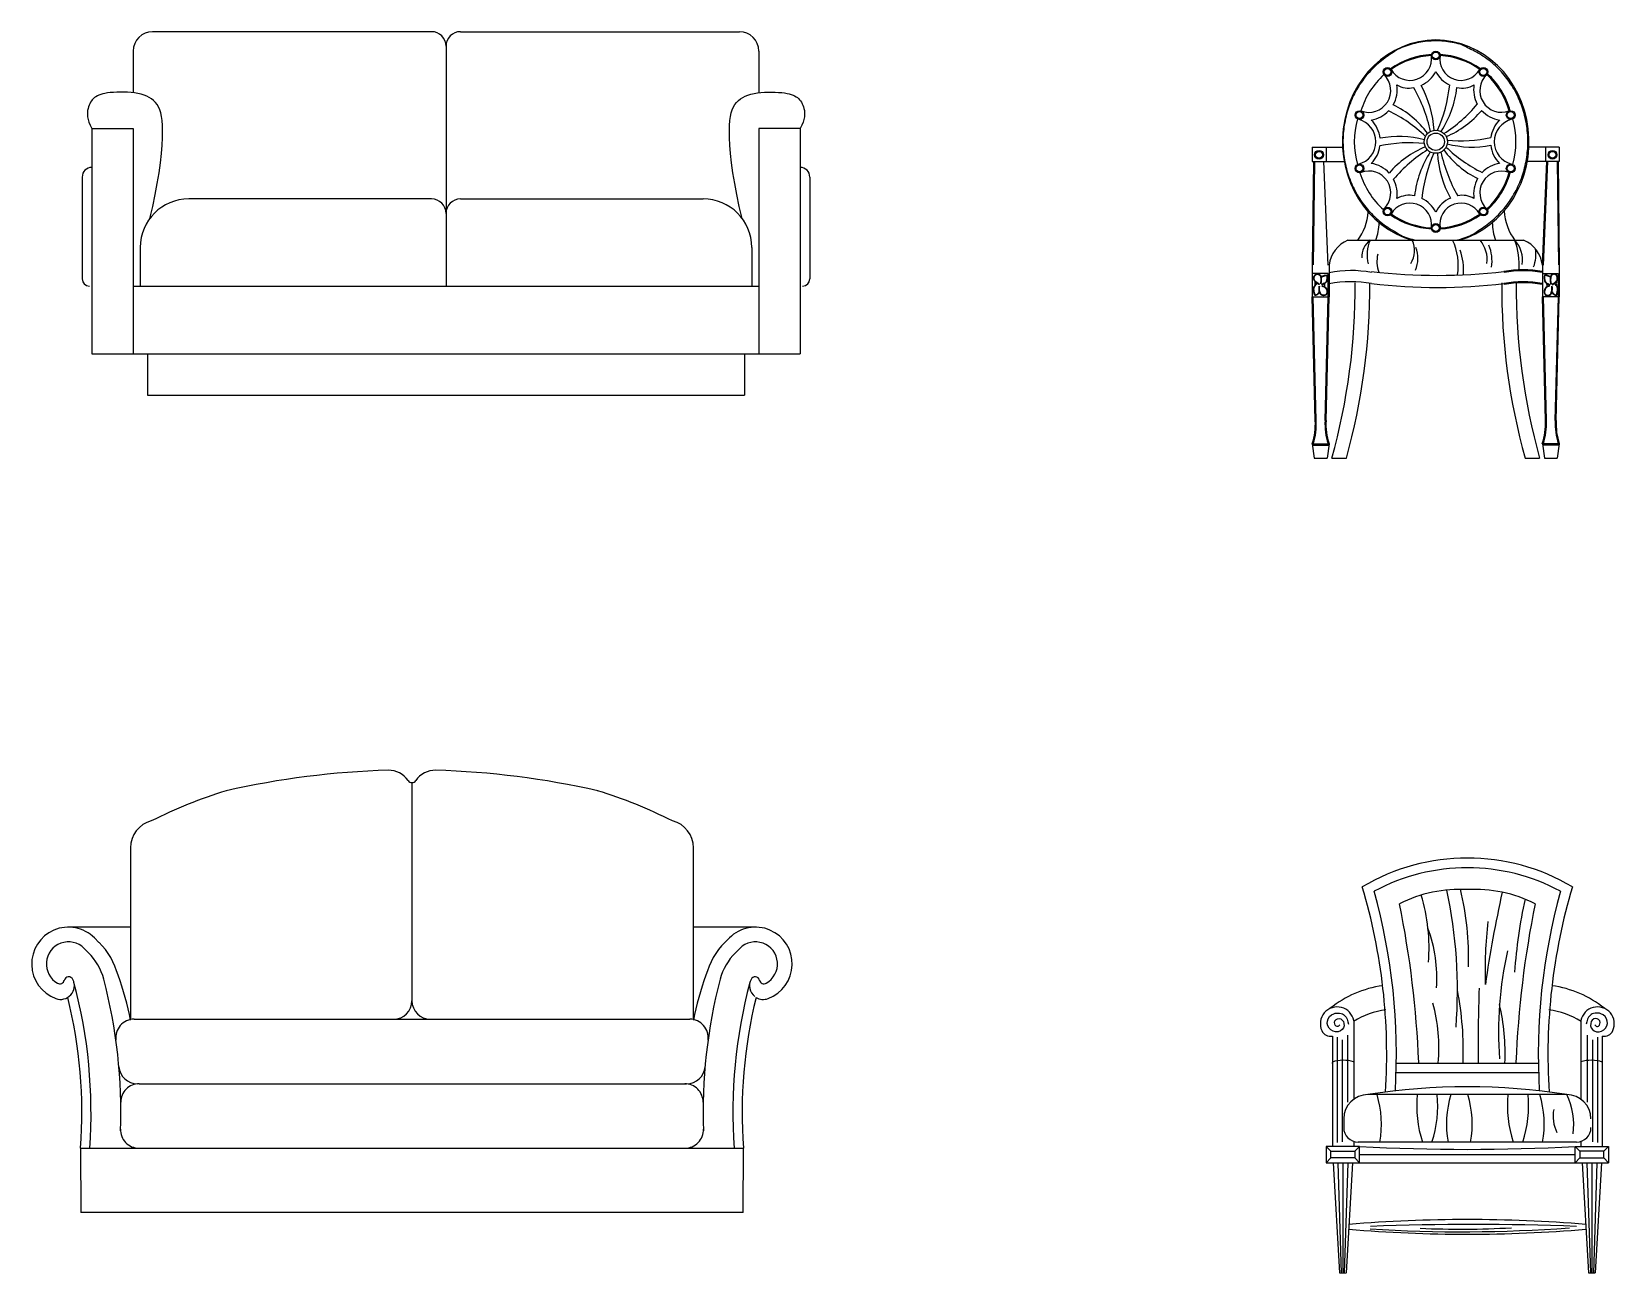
# Model space of a CAD drawing. Header units: inches. Extents: x 11.4 to 53.9, y 10.8 to 35.6.
# Drawn here: x 46.879 to 50.145, y 20.026 to 22.588 of the extents above; entities that cross this region are included whole.
import ezdxf

# ---------------------------------------------------------------- set-up
doc = ezdxf.new("R2010")
doc.units = ezdxf.units.IN
doc.header["$MEASUREMENT"] = 0
for name, color, linetype in [('02', 2, 'Continuous'), ('1', 1, 'Continuous'), ('4', 4, 'Continuous')]:
    doc.layers.add(name, color=color, linetype=linetype)

msp = doc.modelspace()

# ---------------------------------------------------------------- linework, layer by layer
at = {"layer": '02'}
for p, q in [((49.5262, 22.3195), (49.5236, 22.1063)), ((49.5546, 22.1062), (49.5454, 22.3195)), ((49.9986, 22.1062), (50.0077, 22.3195)), ((50.0269, 22.3195), (50.0296, 22.1063)), ((49.5299, 21.7853), (49.5236, 22.0408)), ((49.5482, 21.7853), (49.5546, 22.0408)), ((50.0049, 21.7853), (49.9986, 22.0408)), ((50.0232, 21.7853), (50.0296, 22.0408)), ((49.5734, 20.5129), (49.5734, 20.2958)), ((49.5947, 20.517), (49.5947, 20.379)), ((50.0888, 20.517), (50.0888, 20.379)), ((50.1101, 20.5129), (50.1101, 20.2958)), ((49.5836, 20.5078), (49.5836, 20.2969)), ((50.1, 20.5078), (50.1, 20.2969)), ((49.5747, 20.254), (49.5817, 20.0262)), ((49.5848, 20.254), (49.5848, 20.026)), ((49.5949, 20.254), (49.5878, 20.0262)), ((49.6193, 20.2708), (50.0642, 20.2708)), ((50.0886, 20.254), (50.0957, 20.0262)), ((50.0987, 20.254), (50.0988, 20.026)), ((50.1088, 20.254), (50.1018, 20.0262))]:
    msp.add_line(p, q, dxfattribs=at)
for centre, radius in [((49.7766, 22.5386), 0.00908), ((49.7766, 22.5386), 0.00708), ((49.677, 22.5046), 0.00908), ((49.677, 22.5046), 0.00708), ((49.8749, 22.5046), 0.00908), ((49.8749, 22.5046), 0.00708), ((49.6192, 22.4156), 0.00908), ((49.6192, 22.4156), 0.00708), ((49.9313, 22.4156), 0.00908), ((49.9313, 22.4156), 0.00708), ((49.7766, 22.3606), 0.0179), ((49.6192, 22.3056), 0.00908), ((49.6192, 22.3056), 0.00708), ((49.9313, 22.3056), 0.00908), ((49.9313, 22.3056), 0.00708), ((49.677, 22.2166), 0.00908), ((49.677, 22.2166), 0.00708), ((49.8749, 22.2166), 0.00908), ((49.8749, 22.2166), 0.00708), ((49.7766, 22.1826), 0.00908), ((49.7766, 22.1826), 0.00708)]:
    msp.add_circle(centre, radius, dxfattribs=at)
for centre, radius, start, end in [((49.7763, 22.3781), 0.1625, 93.034, 124.9597), ((49.7762, 22.3782), 0.1604, 93.1299, 124.8996), ((49.7769, 22.3823), 0.1583, 54.5619, 86.9122), ((49.777, 22.3824), 0.1562, 54.6142, 86.8141), ((49.779, 22.3773), 0.1636, 131.882, 163.3366), ((49.7733, 22.3804), 0.161, 15.7751, 47.4879), ((49.7733, 22.3803), 0.1631, 15.7726, 47.6437), ((49.7885, 22.3606), 0.18, 164.8366, 195.1634), ((49.762, 22.3606), 0.18, 344.8366, 15.1634), ((49.779, 22.3441), 0.1657, 196.6458, 228.2613), ((49.7733, 22.3408), 0.161, 312.5121, 344.2249), ((49.7733, 22.3409), 0.1631, 312.3563, 344.2274), ((49.7763, 22.3432), 0.1625, 235.0403, 266.966), ((49.7762, 22.3431), 0.1604, 235.1004, 266.8701), ((49.7769, 22.3389), 0.1583, 273.0878, 305.4381), ((49.777, 22.3388), 0.1562, 273.1859, 305.3858), ((49.6664, 22.1233), 0.0425, 126.5958, 182.8658), ((49.7086, 22.1277), 0.0738, 156.2645, 195.188), ((49.68, 22.1363), 0.0526, 329.4354, 23.5585), ((49.7047, 22.106), 0.1184, 350.1005, 25.7382), ((49.8218, 22.1178), 0.0609, 352.2232, 40.5193), ((49.8005, 22.1139), 0.0922, 352.3954, 21.3081), ((49.8978, 22.1172), 0.0579, 349.9995, 43.9102), ((49.7863, 22.104), 0.1626, 357.3072, 18.9425), ((49.7184, 22.1134), 0.0633, 166.1851, 200.5022), ((49.6746, 22.1199), 0.0652, 338.1089, 20.1725), ((49.7132, 22.0958), 0.1207, 355.3577, 19.9423), ((49.9054, 22.1286), 0.0778, 340.2607, 7.9832), ((49.6015, 21.8663), 0.2285, 79.3097, 101.2556), ((49.9569, 21.8826), 0.2119, 79.3273, 100.6917), ((49.5102, 22.0684), 0.0176, 346.8768, 11.1963), ((49.5553, 22.0642), 0.00855, 153.3228, 198.1511), ((49.6015, 21.8413), 0.2305, 79.3273, 101.2556), ((49.7808, 23.2427), 1.1828, 263.3708, 276.6292), ((49.9569, 21.8576), 0.2139, 79.3273, 100.6727), ((49.9978, 22.0642), 0.00855, 341.8489, 26.6772), ((50.043, 22.0684), 0.0176, 168.8037, 193.1232), ((49.4022, 21.7776), 0.1279, 341.6715, 3.4333), ((49.6759, 21.7776), 0.1279, 176.5667, 198.3285), ((49.8772, 21.7776), 0.1279, 341.6715, 3.4333), ((50.1509, 21.7776), 0.1279, 176.5667, 198.3285), ((49.3844, 20.6968), 0.3783, 355.5585, 16.8077), ((48.8267, 20.61), 0.9946, 355.6079, 11.9898), ((49.2477, 20.6767), 0.5967, 358.2416, 13.7026), ((52.3303, 20.2718), 2.4762, 167.3969, 171.8752), ((50.896, 20.5859), 0.9586, 167.2301, 176.3211), ((50.7471, 20.6501), 0.8687, 173.2823, 181.8721), ((49.488, 20.6359), 0.2909, 355.7747, 20.4617), ((50.6477, 20.5256), 0.7417, 167.0913, 184.4593), ((49.1872, 20.4848), 0.6463, 357.765, 11.1671), ((52.8021, 20.5022), 2.9381, 177.812, 180.8308), ((49.4161, 20.4894), 0.3669, 355.3436, 14.824), ((49.4875, 20.4803), 0.4323, 357.2646, 13.3742), ((49.4572, 20.3336), 0.2074, 349.676, 17.0625), ((49.9837, 20.3722), 0.2465, 174.7208, 197.9117), ((49.5342, 20.3722), 0.2465, 342.0883, 5.2792), ((50.0061, 20.3336), 0.2074, 162.9375, 190.324), ((49.6445, 20.3336), 0.2074, 349.676, 17.0625), ((50.171, 20.3722), 0.2465, 174.7208, 197.9117), ((49.7216, 20.3722), 0.2465, 342.0883, 5.2792), ((49.793, 20.3336), 0.2074, 349.676, 17.0625), ((49.9217, 20.3328), 0.1396, 352.036, 26.2298), ((50.094, 20.3499), 0.0754, 169.2031, 206.632), ((49.8331, 23.0301), 2.9187, 266.2295, 274.3078), ((49.8544, 14.3257), 5.8007, 87.90217, 92.09783), ((49.829, 21.9742), 1.8574, 267.3893, 273.1976)]:
    msp.add_arc(centre, radius, start, end, dxfattribs=at)
for points, knots in [([(49.8182, 22.1574), (49.8225, 22.1583), (49.8267, 22.1595), (49.8419, 22.1641), (49.8526, 22.1685), (49.8669, 22.1791), (49.8767, 22.1854), (49.8952, 22.1997), (49.9039, 22.2077), (49.9198, 22.2252), (49.927, 22.2346), (49.9398, 22.2548), (49.9453, 22.2655), (49.9546, 22.2877), (49.9583, 22.2992), (49.9638, 22.3228), (49.9655, 22.3348), (49.9671, 22.359), (49.9668, 22.3712), (49.9643, 22.3953), (49.9621, 22.4073), (49.9556, 22.4306), (49.9515, 22.4419), (49.9413, 22.4637), (49.9353, 22.4741), (49.9218, 22.4936), (49.9142, 22.5028), (49.8976, 22.5195), (49.8886, 22.5271), (49.8695, 22.5405), (49.8594, 22.5464), (49.8385, 22.5561), (49.8339, 22.56), (49.8116, 22.5657), (49.8002, 22.5675), (49.7774, 22.569), (49.7659, 22.5687), (49.7431, 22.566), (49.7319, 22.5635), (49.7099, 22.5567), (49.6992, 22.5522), (49.6837, 22.5414), (49.6739, 22.535), (49.6555, 22.5206), (49.6469, 22.5125), (49.6311, 22.4949), (49.624, 22.4854), (49.6114, 22.4652), (49.6059, 22.4545), (49.5968, 22.4322), (49.5931, 22.4206), (49.5878, 22.397), (49.5861, 22.385), (49.5848, 22.3607), (49.5851, 22.3486), (49.5878, 22.3245), (49.5901, 22.3125), (49.5967, 22.2893), (49.601, 22.278), (49.6113, 22.2563), (49.6173, 22.2459), (49.631, 22.2265), (49.6387, 22.2174), (49.6554, 22.2008), (49.6644, 22.1933), (49.6836, 22.18), (49.6937, 22.1742), (49.7097, 22.1647), (49.7206, 22.1609), (49.7328, 22.1579), (49.7338, 22.1576), (49.7349, 22.1574)], [0.213859, 0.213859, 0.213859, 0.213859, 0.280188, 0.280188, 0.455126, 0.455126, 0.630064, 0.630064, 0.805002, 0.805002, 0.979939, 0.979939, 1.154877, 1.154877, 1.329815, 1.329815, 1.504753, 1.504753, 1.679691, 1.679691, 1.854629, 1.854629, 2.029566, 2.029566, 2.204504, 2.204504, 2.379442, 2.379442, 2.55438, 2.55438, 2.729318, 2.729318, 2.904256, 2.904256, 3.079193, 3.079193, 3.254131, 3.254131, 3.429069, 3.429069, 3.604007, 3.604007, 3.778945, 3.778945, 3.953882, 3.953882, 4.12882, 4.12882, 4.303758, 4.303758, 4.478696, 4.478696, 4.653634, 4.653634, 4.828572, 4.828572, 5.003509, 5.003509, 5.178447, 5.178447, 5.353385, 5.353385, 5.528323, 5.528323, 5.703261, 5.703261, 5.878199, 5.878199, 6.053136, 6.053136, 6.069317, 6.069317, 6.069317, 6.069317]), ([(49.5369, 22.0665), (49.5364, 22.0667), (49.536, 22.0669), (49.5347, 22.0676), (49.5339, 22.0681), (49.5317, 22.0695), (49.5304, 22.0704), (49.5284, 22.0722), (49.5276, 22.073), (49.5267, 22.0745), (49.5264, 22.0751), (49.526, 22.0762), (49.5259, 22.0769), (49.5256, 22.0786), (49.5256, 22.0797), (49.526, 22.0814), (49.5262, 22.0821), (49.5267, 22.0833), (49.5271, 22.084), (49.528, 22.0852), (49.5286, 22.0858), (49.5297, 22.0865), (49.5302, 22.0868), (49.531, 22.087), (49.5314, 22.0871), (49.5321, 22.0872), (49.5325, 22.0872), (49.5338, 22.0871), (49.5346, 22.0869), (49.5357, 22.0864), (49.536, 22.0862), (49.5365, 22.0857), (49.5368, 22.0855), (49.5376, 22.0845), (49.5381, 22.0837), (49.5388, 22.0817), (49.539, 22.0806), (49.5393, 22.0789), (49.5394, 22.0782), (49.5395, 22.0769), (49.5395, 22.0762), (49.5395, 22.0743), (49.5394, 22.073), (49.539, 22.0711), (49.5389, 22.0704), (49.5385, 22.069), (49.5384, 22.0683), (49.5381, 22.0674), (49.5381, 22.0672), (49.538, 22.0671)], [0, 0, 0, 0, 1.372356, 1.372356, 4.117069, 4.117069, 8.811731, 8.811731, 12.722603, 12.722603, 14.840796, 14.840796, 16.958988, 16.958988, 20.455372, 20.455372, 22.611177, 22.611177, 24.766982, 24.766982, 27.514302, 27.514302, 29.259194, 29.259194, 30.597358, 30.597358, 31.935522, 31.935522, 34.705647, 34.705647, 35.965458, 35.965458, 37.22527, 37.22527, 40.502212, 40.502212, 43.779154, 43.779154, 45.782777, 45.782777, 47.7864, 47.7864, 51.793647, 51.793647, 53.999712, 53.999712, 56.205778, 56.205778, 56.745218, 56.745218, 56.745218, 56.745218]), ([(49.5397, 22.0822), (49.5414, 22.0829), (49.5451, 22.0846), (49.5535, 22.087), (49.5527, 22.0782), (49.5523, 22.0695), (49.5452, 22.0666), (49.5411, 22.0649)], [0.676819, 0.676819, 0.676819, 0.676819, 6.725794, 13.774837, 18.934321, 27.752954, 39.598283, 39.598283, 39.598283, 39.598283]), ([(49.5401, 22.0813), (49.5404, 22.0814), (49.5407, 22.0816), (49.5418, 22.082), (49.5425, 22.0823), (49.5437, 22.0828), (49.5442, 22.083), (49.5451, 22.0833), (49.5455, 22.0835), (49.5464, 22.0838), (49.5469, 22.084), (49.548, 22.0843), (49.5486, 22.0844), (49.5498, 22.0847), (49.5503, 22.0847), (49.551, 22.0846), (49.5512, 22.0846), (49.5514, 22.0845), (49.5515, 22.0844), (49.5516, 22.0843), (49.5517, 22.0843), (49.5517, 22.0842), (49.5518, 22.0841), (49.5519, 22.0839), (49.5519, 22.0836), (49.552, 22.083), (49.552, 22.0826), (49.552, 22.0818), (49.552, 22.0813), (49.5519, 22.0804), (49.5519, 22.0799), (49.5518, 22.0789), (49.5518, 22.0784), (49.5517, 22.0771), (49.5516, 22.0762), (49.5513, 22.0747), (49.5512, 22.074), (49.5508, 22.0729), (49.5507, 22.0724), (49.5503, 22.0717), (49.5501, 22.0714), (49.5497, 22.0709), (49.5494, 22.0706), (49.5486, 22.0699), (49.548, 22.0694), (49.546, 22.0681), (49.5444, 22.0674), (49.5421, 22.0664), (49.5414, 22.0661), (49.5408, 22.0658)], [0.676819, 0.676819, 0.676819, 0.676819, 1.867509, 1.867509, 4.248889, 4.248889, 5.818816, 5.818816, 7.033773, 7.033773, 8.24873, 8.24873, 9.970394, 9.970394, 11.692058, 11.692058, 12.664183, 12.664183, 13.636307, 13.636307, 14.119992, 14.119992, 14.603677, 14.603677, 15.790585, 15.790585, 16.977492, 16.977492, 18.164399, 18.164399, 19.426153, 19.426153, 20.687907, 20.687907, 23.211414, 23.211414, 25.560153, 25.560153, 27.383155, 27.383155, 28.70202, 28.70202, 30.020885, 30.020885, 32.658614, 32.658614, 37.665748, 37.665748, 39.598283, 39.598283, 39.598283, 39.598283]), ([(50.0134, 22.0822), (50.0117, 22.0829), (50.008, 22.0846), (49.9996, 22.087), (50.0004, 22.0782), (50.0008, 22.0695), (50.0079, 22.0666), (50.012, 22.0649)], [0.676819, 0.676819, 0.676819, 0.676819, 6.725794, 13.774837, 18.934321, 27.752954, 39.598283, 39.598283, 39.598283, 39.598283]), ([(50.013, 22.0813), (50.0127, 22.0814), (50.0124, 22.0816), (50.0114, 22.082), (50.0107, 22.0823), (50.0094, 22.0828), (50.0089, 22.083), (50.008, 22.0833), (50.0076, 22.0835), (50.0067, 22.0838), (50.0062, 22.084), (50.0051, 22.0843), (50.0045, 22.0844), (50.0033, 22.0847), (50.0028, 22.0847), (50.0021, 22.0846), (50.002, 22.0846), (50.0017, 22.0845), (50.0016, 22.0844), (50.0015, 22.0843), (50.0015, 22.0843), (50.0014, 22.0842), (50.0014, 22.0841), (50.0013, 22.0839), (50.0012, 22.0836), (50.0011, 22.083), (50.0011, 22.0826), (50.0011, 22.0818), (50.0011, 22.0813), (50.0012, 22.0804), (50.0012, 22.0799), (50.0013, 22.0789), (50.0013, 22.0784), (50.0014, 22.0771), (50.0015, 22.0762), (50.0018, 22.0747), (50.0019, 22.074), (50.0023, 22.0729), (50.0025, 22.0724), (50.0029, 22.0717), (50.003, 22.0714), (50.0035, 22.0709), (50.0037, 22.0706), (50.0045, 22.0699), (50.0051, 22.0694), (50.0071, 22.0681), (50.0087, 22.0674), (50.011, 22.0664), (50.0117, 22.0661), (50.0124, 22.0658)], [0.676819, 0.676819, 0.676819, 0.676819, 1.867509, 1.867509, 4.248889, 4.248889, 5.818816, 5.818816, 7.033773, 7.033773, 8.24873, 8.24873, 9.970394, 9.970394, 11.692058, 11.692058, 12.664183, 12.664183, 13.636307, 13.636307, 14.119992, 14.119992, 14.603677, 14.603677, 15.790585, 15.790585, 16.977492, 16.977492, 18.164399, 18.164399, 19.426153, 19.426153, 20.687907, 20.687907, 23.211414, 23.211414, 25.560153, 25.560153, 27.383155, 27.383155, 28.70202, 28.70202, 30.020885, 30.020885, 32.658614, 32.658614, 37.665748, 37.665748, 39.598283, 39.598283, 39.598283, 39.598283]), ([(50.0162, 22.0665), (50.0167, 22.0667), (50.0171, 22.0669), (50.0184, 22.0676), (50.0193, 22.0681), (50.0215, 22.0695), (50.0227, 22.0704), (50.0247, 22.0722), (50.0255, 22.073), (50.0264, 22.0745), (50.0267, 22.0751), (50.0271, 22.0762), (50.0272, 22.0769), (50.0275, 22.0786), (50.0275, 22.0797), (50.0271, 22.0814), (50.0269, 22.0821), (50.0264, 22.0833), (50.026, 22.084), (50.0251, 22.0852), (50.0245, 22.0858), (50.0234, 22.0865), (50.023, 22.0868), (50.0221, 22.087), (50.0218, 22.0871), (50.021, 22.0872), (50.0206, 22.0872), (50.0193, 22.0871), (50.0185, 22.0869), (50.0174, 22.0864), (50.0171, 22.0862), (50.0166, 22.0857), (50.0163, 22.0855), (50.0155, 22.0845), (50.015, 22.0837), (50.0143, 22.0817), (50.0141, 22.0806), (50.0138, 22.0789), (50.0137, 22.0782), (50.0136, 22.0769), (50.0136, 22.0762), (50.0136, 22.0743), (50.0138, 22.073), (50.0141, 22.0711), (50.0142, 22.0704), (50.0146, 22.069), (50.0148, 22.0683), (50.015, 22.0674), (50.0151, 22.0672), (50.0151, 22.0671)], [0, 0, 0, 0, 1.372356, 1.372356, 4.117069, 4.117069, 8.811731, 8.811731, 12.722603, 12.722603, 14.840796, 14.840796, 16.958988, 16.958988, 20.455372, 20.455372, 22.611177, 22.611177, 24.766982, 24.766982, 27.514302, 27.514302, 29.259194, 29.259194, 30.597358, 30.597358, 31.935522, 31.935522, 34.705647, 34.705647, 35.965458, 35.965458, 37.22527, 37.22527, 40.502212, 40.502212, 43.779154, 43.779154, 45.782777, 45.782777, 47.7864, 47.7864, 51.793647, 51.793647, 53.999712, 53.999712, 56.205778, 56.205778, 56.745218, 56.745218, 56.745218, 56.745218]), ([(49.5366, 22.0505), (49.5359, 22.0489), (49.5341, 22.0453), (49.5269, 22.0417), (49.5252, 22.0501), (49.5226, 22.0589), (49.5279, 22.0654), (49.5309, 22.0688)], [1.292693, 1.292693, 1.292693, 1.292693, 6.786865, 13.496681, 17.433953, 28.320455, 40.910479, 40.910479, 40.910479, 40.910479]), ([(49.5357, 22.0509), (49.5356, 22.0506), (49.5354, 22.0503), (49.535, 22.0494), (49.5347, 22.0489), (49.5341, 22.048), (49.5339, 22.0476), (49.5333, 22.047), (49.533, 22.0467), (49.5321, 22.0459), (49.5314, 22.0454), (49.5302, 22.0448), (49.5298, 22.0446), (49.529, 22.0444), (49.5287, 22.0443), (49.5283, 22.0443), (49.5281, 22.0444), (49.5279, 22.0444), (49.5279, 22.0444), (49.5278, 22.0445), (49.5278, 22.0445), (49.5277, 22.0446), (49.5276, 22.0447), (49.5274, 22.045), (49.5273, 22.0452), (49.5271, 22.0459), (49.527, 22.0463), (49.5268, 22.0471), (49.5267, 22.0476), (49.5265, 22.0484), (49.5264, 22.0488), (49.5261, 22.0501), (49.5259, 22.0509), (49.5254, 22.0532), (49.5252, 22.0546), (49.5252, 22.0566), (49.5252, 22.0572), (49.5254, 22.0585), (49.5256, 22.0591), (49.5261, 22.0604), (49.5264, 22.0611), (49.5277, 22.0634), (49.529, 22.065), (49.5309, 22.0672), (49.5313, 22.0677), (49.5317, 22.0681)], [1.292693, 1.292693, 1.292693, 1.292693, 2.339331, 2.339331, 4.432609, 4.432609, 5.858428, 5.858428, 7.016514, 7.016514, 9.198163, 9.198163, 10.755553, 10.755553, 11.930871, 11.930871, 12.822691, 12.822691, 13.384242, 13.384242, 13.863295, 13.863295, 14.342348, 14.342348, 15.500377, 15.500377, 16.658407, 16.658407, 17.816436, 17.816436, 18.974465, 18.974465, 21.290524, 21.290524, 25.922641, 25.922641, 28.095952, 28.095952, 30.530894, 30.530894, 32.965836, 32.965836, 39.171935, 39.171935, 40.910479, 40.910479, 40.910479, 40.910479]), ([(49.5414, 22.0629), (49.5417, 22.0627), (49.5421, 22.0626), (49.5432, 22.0622), (49.5439, 22.062), (49.5456, 22.0613), (49.5465, 22.0608), (49.5478, 22.0599), (49.5482, 22.0596), (49.549, 22.0587), (49.5494, 22.0583), (49.5506, 22.0566), (49.5512, 22.0552), (49.552, 22.0524), (49.5522, 22.051), (49.5519, 22.049), (49.5517, 22.0484), (49.5512, 22.0472), (49.5509, 22.0467), (49.55, 22.0457), (49.5494, 22.0453), (49.548, 22.0444), (49.547, 22.044), (49.545, 22.0437), (49.544, 22.0437), (49.5427, 22.044), (49.5423, 22.0442), (49.5416, 22.0446), (49.5413, 22.0448), (49.5402, 22.0458), (49.5394, 22.0467), (49.5386, 22.0483), (49.5383, 22.0489), (49.5375, 22.0508), (49.5372, 22.0521), (49.5368, 22.0549), (49.5368, 22.0563), (49.5369, 22.0592), (49.537, 22.0607), (49.5371, 22.0623)], [0, 0, 0, 0, 1.171381, 1.171381, 3.514142, 3.514142, 6.768995, 6.768995, 8.609633, 8.609633, 10.450271, 10.450271, 14.669504, 14.669504, 18.888736, 18.888736, 21.082218, 21.082218, 23.2757, 23.2757, 25.469183, 25.469183, 28.645122, 28.645122, 31.821062, 31.821062, 33.27803, 33.27803, 34.734999, 34.734999, 38.283375, 38.283375, 40.258299, 40.258299, 44.657246, 44.657246, 49.056192, 49.056192, 53.535954, 53.535954, 53.535954, 53.535954]), ([(50.0118, 22.0629), (50.0114, 22.0627), (50.011, 22.0626), (50.0099, 22.0622), (50.0092, 22.062), (50.0075, 22.0613), (50.0066, 22.0608), (50.0054, 22.0599), (50.0049, 22.0596), (50.0041, 22.0587), (50.0037, 22.0583), (50.0025, 22.0566), (50.0019, 22.0552), (50.0011, 22.0524), (50.001, 22.051), (50.0012, 22.049), (50.0014, 22.0484), (50.0019, 22.0472), (50.0022, 22.0467), (50.0031, 22.0457), (50.0037, 22.0453), (50.0052, 22.0444), (50.0062, 22.044), (50.0082, 22.0437), (50.0091, 22.0437), (50.0104, 22.044), (50.0108, 22.0442), (50.0115, 22.0446), (50.0118, 22.0448), (50.013, 22.0458), (50.0137, 22.0467), (50.0146, 22.0483), (50.0148, 22.0489), (50.0156, 22.0508), (50.0159, 22.0521), (50.0163, 22.0549), (50.0163, 22.0563), (50.0162, 22.0592), (50.0161, 22.0607), (50.016, 22.0623)], [0, 0, 0, 0, 1.171381, 1.171381, 3.514142, 3.514142, 6.768995, 6.768995, 8.609633, 8.609633, 10.450271, 10.450271, 14.669504, 14.669504, 18.888736, 18.888736, 21.082218, 21.082218, 23.2757, 23.2757, 25.469183, 25.469183, 28.645122, 28.645122, 31.821062, 31.821062, 33.27803, 33.27803, 34.734999, 34.734999, 38.283375, 38.283375, 40.258299, 40.258299, 44.657246, 44.657246, 49.056192, 49.056192, 53.535954, 53.535954, 53.535954, 53.535954]), ([(50.0165, 22.0505), (50.0172, 22.0489), (50.019, 22.0453), (50.0262, 22.0417), (50.0279, 22.0501), (50.0305, 22.0589), (50.0252, 22.0654), (50.0222, 22.0688)], [1.292693, 1.292693, 1.292693, 1.292693, 6.786865, 13.496681, 17.433953, 28.320455, 40.910479, 40.910479, 40.910479, 40.910479]), ([(50.0174, 22.0509), (50.0175, 22.0506), (50.0177, 22.0503), (50.0181, 22.0494), (50.0184, 22.0489), (50.019, 22.048), (50.0193, 22.0476), (50.0198, 22.047), (50.0201, 22.0467), (50.021, 22.0459), (50.0217, 22.0454), (50.0229, 22.0448), (50.0234, 22.0446), (50.0241, 22.0444), (50.0244, 22.0443), (50.0248, 22.0443), (50.025, 22.0444), (50.0252, 22.0444), (50.0252, 22.0444), (50.0253, 22.0445), (50.0253, 22.0445), (50.0254, 22.0446), (50.0255, 22.0447), (50.0257, 22.045), (50.0258, 22.0452), (50.026, 22.0459), (50.0261, 22.0463), (50.0263, 22.0471), (50.0264, 22.0476), (50.0266, 22.0484), (50.0267, 22.0488), (50.027, 22.0501), (50.0272, 22.0509), (50.0277, 22.0532), (50.0279, 22.0546), (50.0279, 22.0566), (50.0279, 22.0572), (50.0277, 22.0585), (50.0275, 22.0591), (50.027, 22.0604), (50.0267, 22.0611), (50.0254, 22.0634), (50.0241, 22.065), (50.0223, 22.0672), (50.0218, 22.0677), (50.0214, 22.0681)], [1.292693, 1.292693, 1.292693, 1.292693, 2.339331, 2.339331, 4.432609, 4.432609, 5.858428, 5.858428, 7.016514, 7.016514, 9.198163, 9.198163, 10.755553, 10.755553, 11.930871, 11.930871, 12.822691, 12.822691, 13.384242, 13.384242, 13.863295, 13.863295, 14.342348, 14.342348, 15.500377, 15.500377, 16.658407, 16.658407, 17.816436, 17.816436, 18.974465, 18.974465, 21.290524, 21.290524, 25.922641, 25.922641, 28.095952, 28.095952, 30.530894, 30.530894, 32.965836, 32.965836, 39.171935, 39.171935, 40.910479, 40.910479, 40.910479, 40.910479])]:
    msp.add_open_spline(points, degree=3, knots=knots, dxfattribs=at)
for points in [[(49.5364, 22.0656), (49.5255, 22.0749), (49.5252, 22.0822), (49.5307, 22.088), (49.5368, 22.0868), (49.5403, 22.0787), (49.5399, 22.0704), (49.539, 22.0668)], [(50.0167, 22.0656), (50.0277, 22.0749), (50.0279, 22.0822), (50.0224, 22.088), (50.0163, 22.0868), (50.0128, 22.0787), (50.0132, 22.0704), (50.0141, 22.0668)], [(49.5417, 22.0638), (49.5491, 22.06), (49.5517, 22.0461), (49.5426, 22.043), (49.5372, 22.0488), (49.5361, 22.0623)], [(50.0114, 22.0638), (50.004, 22.06), (50.0014, 22.0461), (50.0105, 22.043), (50.0159, 22.0488), (50.017, 22.0623)]]:
    msp.add_spline(points, degree=3, dxfattribs=at)
at = {"layer": '1'}
for p, q in [((47.7041, 22.5877), (47.1285, 22.5877)), ((47.7641, 22.5877), (48.3396, 22.5877)), ((47.0885, 22.5477), (47.0885, 22.4616)), ((47.7341, 22.5577), (47.7341, 22.0627)), ((48.3796, 22.5477), (48.3796, 22.4616)), ((46.9989, 22.4391), (46.9975, 22.436)), ((47.0005, 22.442), (46.9989, 22.4391)), ((47.0022, 22.4447), (47.0005, 22.442)), ((47.0042, 22.4472), (47.0022, 22.4447)), ((47.0065, 22.4495), (47.0042, 22.4472)), ((47.0089, 22.4516), (47.0065, 22.4495)), ((47.0116, 22.4535), (47.0089, 22.4516)), ((47.0146, 22.4552), (47.0116, 22.4535)), ((47.0179, 22.4567), (47.0146, 22.4552)), ((47.0216, 22.4581), (47.0179, 22.4567)), ((47.0257, 22.4593), (47.0216, 22.4581)), ((47.0303, 22.4603), (47.0257, 22.4593)), ((47.0355, 22.4612), (47.0303, 22.4603)), ((47.0412, 22.4619), (47.0355, 22.4612)), ((47.0476, 22.4625), (47.0412, 22.4619)), ((47.0545, 22.4628), (47.0476, 22.4625)), ((47.0617, 22.463), (47.0545, 22.4628)), ((47.0691, 22.4629), (47.0617, 22.463)), ((47.0767, 22.4626), (47.0691, 22.4629)), ((47.0842, 22.4621), (47.0767, 22.4626)), ((47.0914, 22.4612), (47.0842, 22.4621)), ((47.0984, 22.4601), (47.0914, 22.4612)), ((47.1049, 22.4586), (47.0984, 22.4601)), ((47.111, 22.4568), (47.1049, 22.4586)), ((47.1166, 22.4546), (47.111, 22.4568)), ((47.1217, 22.452), (47.1166, 22.4546)), ((47.1264, 22.449), (47.1217, 22.452)), ((47.1307, 22.4455), (47.1264, 22.449)), ((47.1345, 22.4416), (47.1307, 22.4455)), ((47.1379, 22.4372), (47.1345, 22.4416)), ((48.3302, 22.4372), (48.3336, 22.4416)), ((48.3336, 22.4416), (48.3374, 22.4455)), ((48.3374, 22.4455), (48.3417, 22.449)), ((48.3417, 22.449), (48.3464, 22.452)), ((48.3464, 22.452), (48.3515, 22.4546)), ((48.3515, 22.4546), (48.3571, 22.4568)), ((48.3571, 22.4568), (48.3632, 22.4586)), ((48.3632, 22.4586), (48.3697, 22.4601)), ((48.3697, 22.4601), (48.3767, 22.4612)), ((48.3767, 22.4612), (48.384, 22.4621)), ((48.384, 22.4621), (48.3914, 22.4626)), ((48.3914, 22.4626), (48.399, 22.4629)), ((48.399, 22.4629), (48.4064, 22.463)), ((48.4064, 22.463), (48.4136, 22.4628)), ((48.4136, 22.4628), (48.4205, 22.4625)), ((48.4205, 22.4625), (48.4269, 22.4619)), ((48.4269, 22.4619), (48.4326, 22.4612)), ((48.4326, 22.4612), (48.4378, 22.4603)), ((48.4378, 22.4603), (48.4424, 22.4593)), ((48.4424, 22.4593), (48.4465, 22.4581)), ((48.4465, 22.4581), (48.4502, 22.4567)), ((48.4502, 22.4567), (48.4535, 22.4552)), ((48.4535, 22.4552), (48.4565, 22.4535)), ((48.4565, 22.4535), (48.4592, 22.4516)), ((48.4592, 22.4516), (48.4616, 22.4495)), ((48.4616, 22.4495), (48.4639, 22.4472)), ((48.4639, 22.4472), (48.4659, 22.4447)), ((48.4659, 22.4447), (48.4676, 22.442)), ((48.4676, 22.442), (48.4692, 22.4391)), ((48.4692, 22.4391), (48.4706, 22.436)), ((46.994, 22.421), (46.9939, 22.4165)), ((46.9939, 22.4165), (46.9943, 22.4117)), ((46.9945, 22.4251), (46.994, 22.421)), ((46.9943, 22.4117), (46.9953, 22.4065)), ((46.9953, 22.429), (46.9945, 22.4251)), ((46.9963, 22.4326), (46.9953, 22.429)), ((46.9953, 22.4065), (46.9971, 22.4007)), ((46.9975, 22.436), (46.9963, 22.4326)), ((47.1409, 22.4323), (47.1379, 22.4372)), ((47.1434, 22.4267), (47.1409, 22.4323)), ((47.1455, 22.4203), (47.1434, 22.4267)), ((47.1472, 22.4128), (47.1455, 22.4203)), ((47.1483, 22.4041), (47.1472, 22.4128)), ((48.3198, 22.4041), (48.3209, 22.4128)), ((48.3209, 22.4128), (48.3226, 22.4203)), ((48.3226, 22.4203), (48.3247, 22.4267)), ((48.3247, 22.4267), (48.3272, 22.4323)), ((48.3272, 22.4323), (48.3302, 22.4372)), ((48.4706, 22.436), (48.4718, 22.4326)), ((48.4728, 22.4065), (48.471, 22.4007)), ((48.4718, 22.4326), (48.4728, 22.429)), ((48.4728, 22.429), (48.4736, 22.4251)), ((48.4738, 22.4117), (48.4728, 22.4065)), ((48.4736, 22.4251), (48.4741, 22.421)), ((48.4742, 22.4165), (48.4738, 22.4117)), ((48.4741, 22.421), (48.4742, 22.4165)), ((46.9971, 22.4007), (46.9996, 22.3945)), ((46.9996, 22.3945), (47.0032, 22.3877)), ((47.0032, 22.3877), (47.0882, 22.3877)), ((47.0032, 22.3877), (47.0032, 21.9227)), ((47.0882, 22.3877), (47.0882, 21.9227)), ((47.149, 22.3939), (47.1483, 22.4041)), ((47.1489, 22.3687), (47.1492, 22.3822)), ((47.1492, 22.3822), (47.149, 22.3939)), ((48.3189, 22.3822), (48.3191, 22.3939)), ((48.3192, 22.3687), (48.3189, 22.3822)), ((48.3191, 22.3939), (48.3198, 22.4041)), ((48.4649, 22.3877), (48.3799, 22.3877)), ((48.3799, 22.3877), (48.3799, 21.9227)), ((48.4685, 22.3945), (48.4649, 22.3877)), ((48.4649, 22.3877), (48.4649, 21.9227)), ((48.471, 22.4007), (48.4685, 22.3945)), ((47.1467, 22.336), (47.1481, 22.3532)), ((47.1481, 22.3532), (47.1489, 22.3687)), ((48.32, 22.3532), (48.3192, 22.3687)), ((48.3214, 22.336), (48.32, 22.3532)), ((49.5216, 22.3495), (49.5844, 22.3495)), ((49.5216, 22.3495), (49.5216, 22.3195)), ((49.5501, 22.3495), (49.5501, 22.3195)), ((50.0316, 22.3495), (49.9688, 22.3495)), ((50.003, 22.3495), (50.003, 22.3195)), ((50.0316, 22.3495), (50.0316, 22.3195)), ((47.1419, 22.2966), (47.1446, 22.317)), ((47.1446, 22.317), (47.1467, 22.336)), ((48.3235, 22.317), (48.3214, 22.336)), ((48.3262, 22.2966), (48.3235, 22.317)), ((49.5216, 22.3195), (49.5878, 22.3195)), ((49.5242, 22.3195), (49.5216, 22.1063)), ((50.0316, 22.3195), (49.9653, 22.3195)), ((49.9966, 22.1063), (50.0057, 22.3195)), ((50.0289, 22.3195), (50.0316, 22.1063)), ((46.9832, 22.2877), (46.9832, 22.0777)), ((47.1383, 22.2747), (47.1419, 22.2966)), ((48.3298, 22.2747), (48.3262, 22.2966)), ((48.4849, 22.2877), (48.4849, 22.0777)), ((47.1288, 22.2272), (47.134, 22.2515)), ((47.134, 22.2515), (47.1383, 22.2747)), ((47.7041, 22.2427), (47.2032, 22.2427)), ((47.7641, 22.2427), (48.2649, 22.2427)), ((48.3341, 22.2515), (48.3298, 22.2747)), ((48.3393, 22.2272), (48.3341, 22.2515)), ((47.1226, 22.2019), (47.1288, 22.2272)), ((48.3455, 22.2019), (48.3393, 22.2272)), ((49.5952, 22.1574), (49.958, 22.1574)), ((47.1032, 22.1427), (47.1032, 22.0627)), ((48.3649, 22.1427), (48.3649, 22.0627)), ((49.5216, 22.1063), (49.5216, 22.0408)), ((49.5545, 22.0888), (49.5237, 22.0888)), ((49.5545, 22.0408), (49.5545, 22.0888)), ((49.5566, 22.1063), (49.5566, 22.0408)), ((49.9966, 22.1063), (49.9966, 22.0408)), ((49.9986, 22.0888), (50.0294, 22.0888)), ((50.0294, 22.0888), (50.0294, 22.0408)), ((50.0316, 22.1063), (50.0316, 22.0408)), ((47.0882, 22.0627), (48.3799, 22.0627)), ((49.5279, 21.7852), (49.5216, 22.0408)), ((49.5237, 22.0408), (49.5545, 22.0408)), ((49.5502, 21.7852), (49.5566, 22.0408)), ((50.0029, 21.7852), (49.9966, 22.0408)), ((50.0294, 22.0408), (49.9986, 22.0408)), ((50.0252, 21.7852), (50.0316, 22.0408)), ((47.0032, 21.9227), (48.4649, 21.9227)), ((47.1182, 21.9227), (47.1182, 21.8377)), ((48.3499, 21.9227), (48.3499, 21.8377)), ((47.1182, 21.8377), (48.3499, 21.8377)), ((49.5216, 21.7374), (49.526, 21.7074)), ((49.5566, 21.7374), (49.5522, 21.7074)), ((49.9966, 21.7374), (50.001, 21.7074)), ((50.0316, 21.7374), (50.0272, 21.7074)), ((49.526, 21.7074), (49.5522, 21.7074)), ((49.5622, 21.7074), (49.5922, 21.7074)), ((49.961, 21.7074), (49.991, 21.7074)), ((50.001, 21.7074), (50.0272, 21.7074)), ((47.6638, 21.0382), (47.6638, 20.588)), ((47.0829, 20.9039), (47.0829, 20.55)), ((48.2447, 20.5492), (48.2447, 20.9039)), ((47.0829, 20.74), (46.9575, 20.74)), ((47.0179, 20.7085), (47.0087, 20.7177)), ((48.3726, 20.74), (48.2447, 20.74)), ((48.3097, 20.7085), (48.3189, 20.7177)), ((46.9964, 20.687), (46.9872, 20.6962)), ((48.3312, 20.687), (48.3404, 20.6962)), ((47.0905, 20.55), (48.2371, 20.55)), ((49.6072, 20.5472), (49.6072, 20.3849)), ((50.0763, 20.5472), (50.0763, 20.3849)), ((49.5633, 20.5152), (49.5633, 20.2876)), ((50.1203, 20.5152), (50.1203, 20.2876)), ((49.6954, 20.4596), (49.9881, 20.4596)), ((47.101, 20.417), (48.2307, 20.417)), ((49.6951, 20.4403), (49.9884, 20.4403)), ((50.0469, 20.3945), (49.6366, 20.3945)), ((49.5866, 20.3445), (49.5866, 20.3264)), ((46.9798, 20.284), (48.3478, 20.284)), ((46.9798, 20.284), (46.9804, 20.151)), ((48.3472, 20.151), (48.3478, 20.284)), ((49.5503, 20.2876), (49.5503, 20.254)), ((49.6193, 20.2876), (49.5503, 20.2876)), ((49.6072, 20.2979), (49.6072, 20.2876)), ((50.0669, 20.2964), (49.6166, 20.2964)), ((49.6193, 20.254), (49.6193, 20.2876)), ((50.0642, 20.2876), (50.1332, 20.2876)), ((50.0642, 20.254), (50.0642, 20.2876)), ((50.0763, 20.2979), (50.0763, 20.2876)), ((50.1332, 20.2876), (50.1332, 20.254)), ((49.5503, 20.254), (50.1332, 20.254)), ((49.5648, 20.254), (49.5782, 20.0264)), ((49.6048, 20.254), (49.5914, 20.0264)), ((50.0787, 20.254), (50.0921, 20.0264)), ((50.1187, 20.254), (50.1053, 20.0264)), ((48.3472, 20.151), (46.9804, 20.151)), ((49.5782, 20.0264), (49.5914, 20.0257)), ((50.0921, 20.0264), (50.1053, 20.0264))]:
    msp.add_line(p, q, dxfattribs=at)
for centre, radius in [((49.5357, 22.3337), 0.00908), ((49.5357, 22.3337), 0.00708), ((50.0174, 22.3337), 0.00908), ((50.0174, 22.3337), 0.00708)]:
    msp.add_circle(centre, radius, dxfattribs=at)
for centre, radius, start, end in [((47.1285, 22.5477), 0.04, 90, 180), ((47.7041, 22.5577), 0.03, 0, 90), ((47.7641, 22.5577), 0.03, 90, 180), ((48.3396, 22.5477), 0.04, 0, 90), ((49.7233, 22.532), 0.0447, 209.7396, 8.2899), ((49.829, 22.5313), 0.044, 170.6709, 330.7574), ((49.72, 22.5348), 0.0637, 294.357, 332.7699), ((49.8332, 22.5348), 0.0637, 207.2301, 244.236), ((49.6385, 22.4664), 0.0452, 248.902, 46.3165), ((49.6334, 22.4683), 0.0637, 330.357, 8.7699), ((49.7213, 22.5205), 0.0493, 239.5167, 281.6084), ((49.4399, 22.3087), 0.3341, 12.6626, 29.2938), ((49.5558, 22.3712), 0.2178, 3.4244, 29.0092), ((49.4737, 22.5165), 0.3341, 336.6626, 353.2938), ((49.6042, 22.499), 0.2178, 327.4244, 353.0092), ((49.8313, 22.5178), 0.0466, 256.4127, 301.376), ((49.9184, 22.4683), 0.0637, 171.2301, 208.236), ((49.9123, 22.4661), 0.0448, 132.4584, 290.8045), ((49.6053, 22.3606), 0.0477, 283.6881, 76.3119), ((49.6334, 22.4683), 0.0637, 279.2301, 316.236), ((49.5451, 22.1494), 0.3059, 46.588, 63.9683), ((49.5997, 22.2571), 0.2006, 36.9759, 63.6371), ((49.6305, 22.6314), 0.3018, 302.699, 320.1974), ((49.7218, 22.5512), 0.1955, 292.9323, 319.9428), ((49.9184, 22.4683), 0.0637, 222.357, 260.7699), ((49.9451, 22.3606), 0.0477, 103.6881, 256.3119), ((49.5984, 22.3606), 0.0637, 6.357, 44.7699), ((49.9534, 22.3606), 0.0637, 135.2301, 172.236), ((49.5984, 22.3606), 0.0637, 315.2301, 352.236), ((49.7235, 22.0581), 0.3004, 84.3716, 101.9119), ((49.7011, 22.1758), 0.1959, 74.6285, 101.6088), ((49.832, 22.1657), 0.1998, 112.6156, 139.3318), ((49.9241, 22.0834), 0.3081, 122.2736, 139.594), ((49.9515, 22.46), 0.1965, 216.3337, 243.2733), ((50.0054, 22.565), 0.2992, 226.0412, 243.6167), ((49.8292, 22.655), 0.2923, 264.2939, 282.0771), ((49.8513, 22.5402), 0.1906, 254.4158, 281.7689), ((49.9534, 22.3606), 0.0637, 186.357, 224.7699), ((49.6334, 22.253), 0.0637, 42.357, 80.7699), ((49.9489, 22.2223), 0.2178, 147.4244, 173.0092), ((50.0794, 22.2048), 0.3341, 156.6626, 173.2938), ((49.9973, 22.35), 0.2178, 183.4244, 209.0092), ((50.1132, 22.4125), 0.3341, 192.6626, 209.2938), ((49.9184, 22.253), 0.0637, 99.2301, 136.236), ((47.0032, 22.2877), 0.02, 90, 180), ((48.4649, 22.2877), 0.02, 0, 90), ((49.6385, 22.2549), 0.0452, 313.6835, 111.098), ((49.6334, 22.253), 0.0637, 351.2301, 28.236), ((49.9184, 22.253), 0.0637, 150.357, 188.7699), ((49.9123, 22.2552), 0.0448, 69.1955, 227.5416), ((47.2032, 22.1427), 0.1, 90, 180), ((47.7041, 22.2127), 0.03, 0, 90), ((47.7641, 22.2127), 0.03, 90, 180), ((48.2649, 22.1427), 0.1, 0, 90), ((49.7215, 22.2003), 0.0498, 76.85, 120.3345), ((49.72, 22.1864), 0.0637, 27.2301, 64.236), ((49.8332, 22.1864), 0.0637, 114.357, 152.7699), ((49.8314, 22.2041), 0.046, 58.4252, 102.0084), ((49.5242, 22.2248), 0.1136, 323.5732, 355.3389), ((49.7233, 22.1893), 0.0447, 351.7101, 150.2604), ((49.829, 22.19), 0.044, 29.2426, 189.3291), ((50.0314, 22.2242), 0.1136, 183.0419, 216.4268), ((49.5463, 22.196), 0.1136, 340.1355, 358.8047), ((50.0068, 22.196), 0.1136, 181.1953, 199.8645), ((49.6189, 22.0993), 0.0627, 112.2151, 173.6259), ((49.9343, 22.0993), 0.0627, 6.3741, 67.7849), ((49.7808, 23.2677), 1.1828, 263.3708, 276.6292), ((49.9569, 21.8826), 0.2139, 79.3273, 100.6727), ((46.9982, 22.0777), 0.015, 180, 270), ((48.4699, 22.0777), 0.015, 270, 0), ((48.2923, 22.0609), 1.3181, 344.4427, 0.3871), ((48.3223, 22.0609), 1.3181, 344.4427, 0.3871), ((51.2308, 22.0609), 1.3181, 179.6129, 195.5573), ((49.9569, 21.8576), 0.2119, 79.3273, 100.6917), ((51.2608, 22.0609), 1.3181, 179.6129, 195.5573), ((49.4022, 21.7776), 0.1259, 341.3697, 3.4492), ((49.6759, 21.7776), 0.1259, 176.5508, 198.6303), ((49.8772, 21.7776), 0.1259, 341.3697, 3.4492), ((50.1509, 21.7776), 0.1259, 176.5508, 198.6303), ((47.6638, 19.3317), 1.7326, 91.6145, 102.7783), ((47.6163, 21.0162), 0.0475, 33.5565, 91.6145), ((47.6638, 21.0477), 0.0095, 213.5565, 326.4419), ((47.7113, 21.0162), 0.0475, 88.3839, 146.4419), ((47.6638, 19.3317), 1.7326, 77.22, 88.3839), ((47.5718, 20.0752), 0.99, 107.1108, 116.769), ((47.7557, 20.0752), 0.99, 63.229, 72.8871), ((47.1399, 20.9039), 0.057, 104.1658, 180), ((48.1877, 20.9039), 0.057, 0, 75.833), ((49.8418, 20.4576), 0.425, 59.3269, 120.6731), ((49.8418, 20.4576), 0.405, 61.6859, 118.3141), ((48.4617, 20.4768), 1.2137, 356.3614, 16.5816), ((48.4263, 20.4764), 1.2691, 356.6472, 15.4315), ((51.2572, 20.4764), 1.2691, 164.5685, 183.3528), ((51.2218, 20.4768), 1.2137, 163.4184, 183.6386), ((46.955, 20.664), 0.076, 45, 249.8558), ((46.955, 20.664), 0.0456, 45, 240.4919), ((46.9105, 20.601), 0.152, 15.1218, 45), ((48.4172, 20.601), 0.152, 135, 164.8782), ((48.3726, 20.664), 0.076, 290.1442, 135), ((48.3726, 20.664), 0.0456, 299.5081, 135), ((46.9105, 20.601), 0.1216, 15.1218, 45), ((48.4172, 20.601), 0.1216, 135, 164.8782), ((46.9386, 20.6194), 0.0285, 249.8558, 26.5748), ((46.9372, 20.6326), 0.0095, 240.4919, 345.7495), ((46.9556, 20.6279), 0.0095, 26.5748, 165.7495), ((45.9694, 20.3587), 1.0321, 355.851, 14.9942), ((45.98, 20.3589), 1.083, 357.9107, 14.6473), ((46.5012, 20.435), 0.5929, 11.0054, 20.2959), ((48.8265, 20.435), 0.5929, 159.7041, 168.9946), ((49.3476, 20.3589), 1.083, 165.3527, 182.0893), ((49.3582, 20.3587), 1.0321, 165.0058, 184.149), ((48.389, 20.6194), 0.0285, 153.4252, 231.3978), ((48.372, 20.6279), 0.0095, 14.2505, 153.4252), ((48.3904, 20.6326), 0.0095, 194.2505, 299.5081), ((49.6955, 20.404), 0.2169, 97.5458, 129.0325), ((49.988, 20.404), 0.2169, 50.9675, 82.4542), ((45.9967, 20.3577), 0.9858, 355.7143, 13.9372), ((47.6258, 20.588), 0.038, 270, 0), ((47.7018, 20.588), 0.038, 180, 270), ((49.3309, 20.3577), 0.9858, 166.0628, 184.2857), ((48.389, 20.6194), 0.0285, 238.4434, 290.1442), ((47.0905, 20.512), 0.038, 90, 187.8496), ((48.2371, 20.512), 0.038, 352.1504, 90), ((49.5731, 20.5407), 0.0347, 10.7651, 204.3389), ((49.6955, 20.404), 0.1669, 97.5458, 121.9658), ((49.988, 20.404), 0.1669, 58.0342, 82.4542), ((50.1104, 20.5407), 0.0347, 335.6611, 169.2349), ((49.5594, 20.5346), 0.0197, 204.3389, 281.1095), ((50.1241, 20.5346), 0.0197, 258.8905, 335.6611), ((47.0969, 20.455), 0.038, 184.9179, 270), ((48.2307, 20.455), 0.038, 270, 355.0821), ((49.5783, 20.4399), 0.0254, 128.8086, 129.6634), ((49.5859, 20.395), 0.0703, 72.3846, 108.7836), ((50.0976, 20.395), 0.0703, 71.2164, 107.6154), ((47.101, 20.379), 0.038, 90, 180.2725), ((48.2266, 20.379), 0.038, 359.7275, 90), ((49.6366, 20.3445), 0.05, 90, 180), ((49.8418, 19.1066), 1.3041, 80.9477, 99.0523), ((50.0469, 20.3445), 0.05, 0, 90), ((47.1002, 20.322), 0.038, 178.1257, 270), ((48.2274, 20.322), 0.038, 270, 1.8743), ((49.6166, 20.3264), 0.03, 180, 270), ((50.0669, 20.3264), 0.03, 270, 0), ((49.8418, 24.3425), 4.061, 266.8595, 273.1405), ((49.8418, 17.2137), 2.923, 85.2022, 94.7978), ((49.8418, 23.0294), 2.923, 265.2022, 274.7978)]:
    msp.add_arc(centre, radius, start, end, dxfattribs=at)
at = {"layer": '4'}
for p, q in [((49.5216, 21.7374), (49.5566, 21.7374)), ((49.522, 21.7344), (49.5561, 21.7344)), ((50.0316, 21.7374), (49.9966, 21.7374)), ((50.0311, 21.7344), (49.997, 21.7344)), ((49.5603, 20.2776), (49.5503, 20.2876)), ((49.6093, 20.2776), (49.6193, 20.2876)), ((50.0742, 20.2776), (50.0642, 20.2876)), ((50.1232, 20.2776), (50.1332, 20.2876)), ((49.5603, 20.264), (49.5503, 20.254)), ((49.6093, 20.264), (49.6193, 20.254)), ((50.0742, 20.264), (50.0642, 20.254)), ((50.1232, 20.264), (50.1332, 20.254))]:
    msp.add_line(p, q, dxfattribs=at)
for points in [[(49.5603, 20.2776), (49.6093, 20.2776), (49.6093, 20.264), (49.5603, 20.264)], [(50.1232, 20.2776), (50.0742, 20.2776), (50.0742, 20.264), (50.1232, 20.264)]]:
    msp.add_lwpolyline(points, close=True, dxfattribs=at)
msp.add_circle((49.7766, 22.3606), 0.0239, dxfattribs=at)
for centre, radius, start, end in [((49.8274, 20.5358), 0.2822, 87.0792, 116.4711), ((49.8561, 20.5358), 0.2822, 63.5289, 92.9208), ((47.68, 20.3765), 2.0632, 2.3357, 11.5161), ((52.0035, 20.3765), 2.0632, 168.4839, 177.6643)]:
    msp.add_arc(centre, radius, start, end, dxfattribs=at)
msp.add_ellipse((49.7766, 22.3606), major_axis=(0, -0.21), ratio=0.916544, start_param=0.25392, end_param=6.029265, dxfattribs=at)
for points, start_tangent in [([(49.5788, 20.5384), (49.5732, 20.5349), (49.5676, 20.5433), (49.5774, 20.5516), (49.5872, 20.5412), (49.5802, 20.5258), (49.5599, 20.5279), (49.5529, 20.5461), (49.5662, 20.5614), (49.5886, 20.5579), (49.5963, 20.5398)], (-0.996824, -0.079638)), ([(50.1047, 20.5384), (50.1103, 20.5349), (50.1159, 20.5433), (50.1061, 20.5516), (50.0963, 20.5412), (50.1033, 20.5258), (50.1236, 20.5279), (50.1306, 20.5461), (50.1173, 20.5614), (50.0949, 20.5579), (50.0872, 20.5398)], (0.996824, -0.079638))]:
    msp.add_spline(points, degree=3, dxfattribs=dict(at, start_tangent=start_tangent))

doc.saveas('drawing.dxf')
